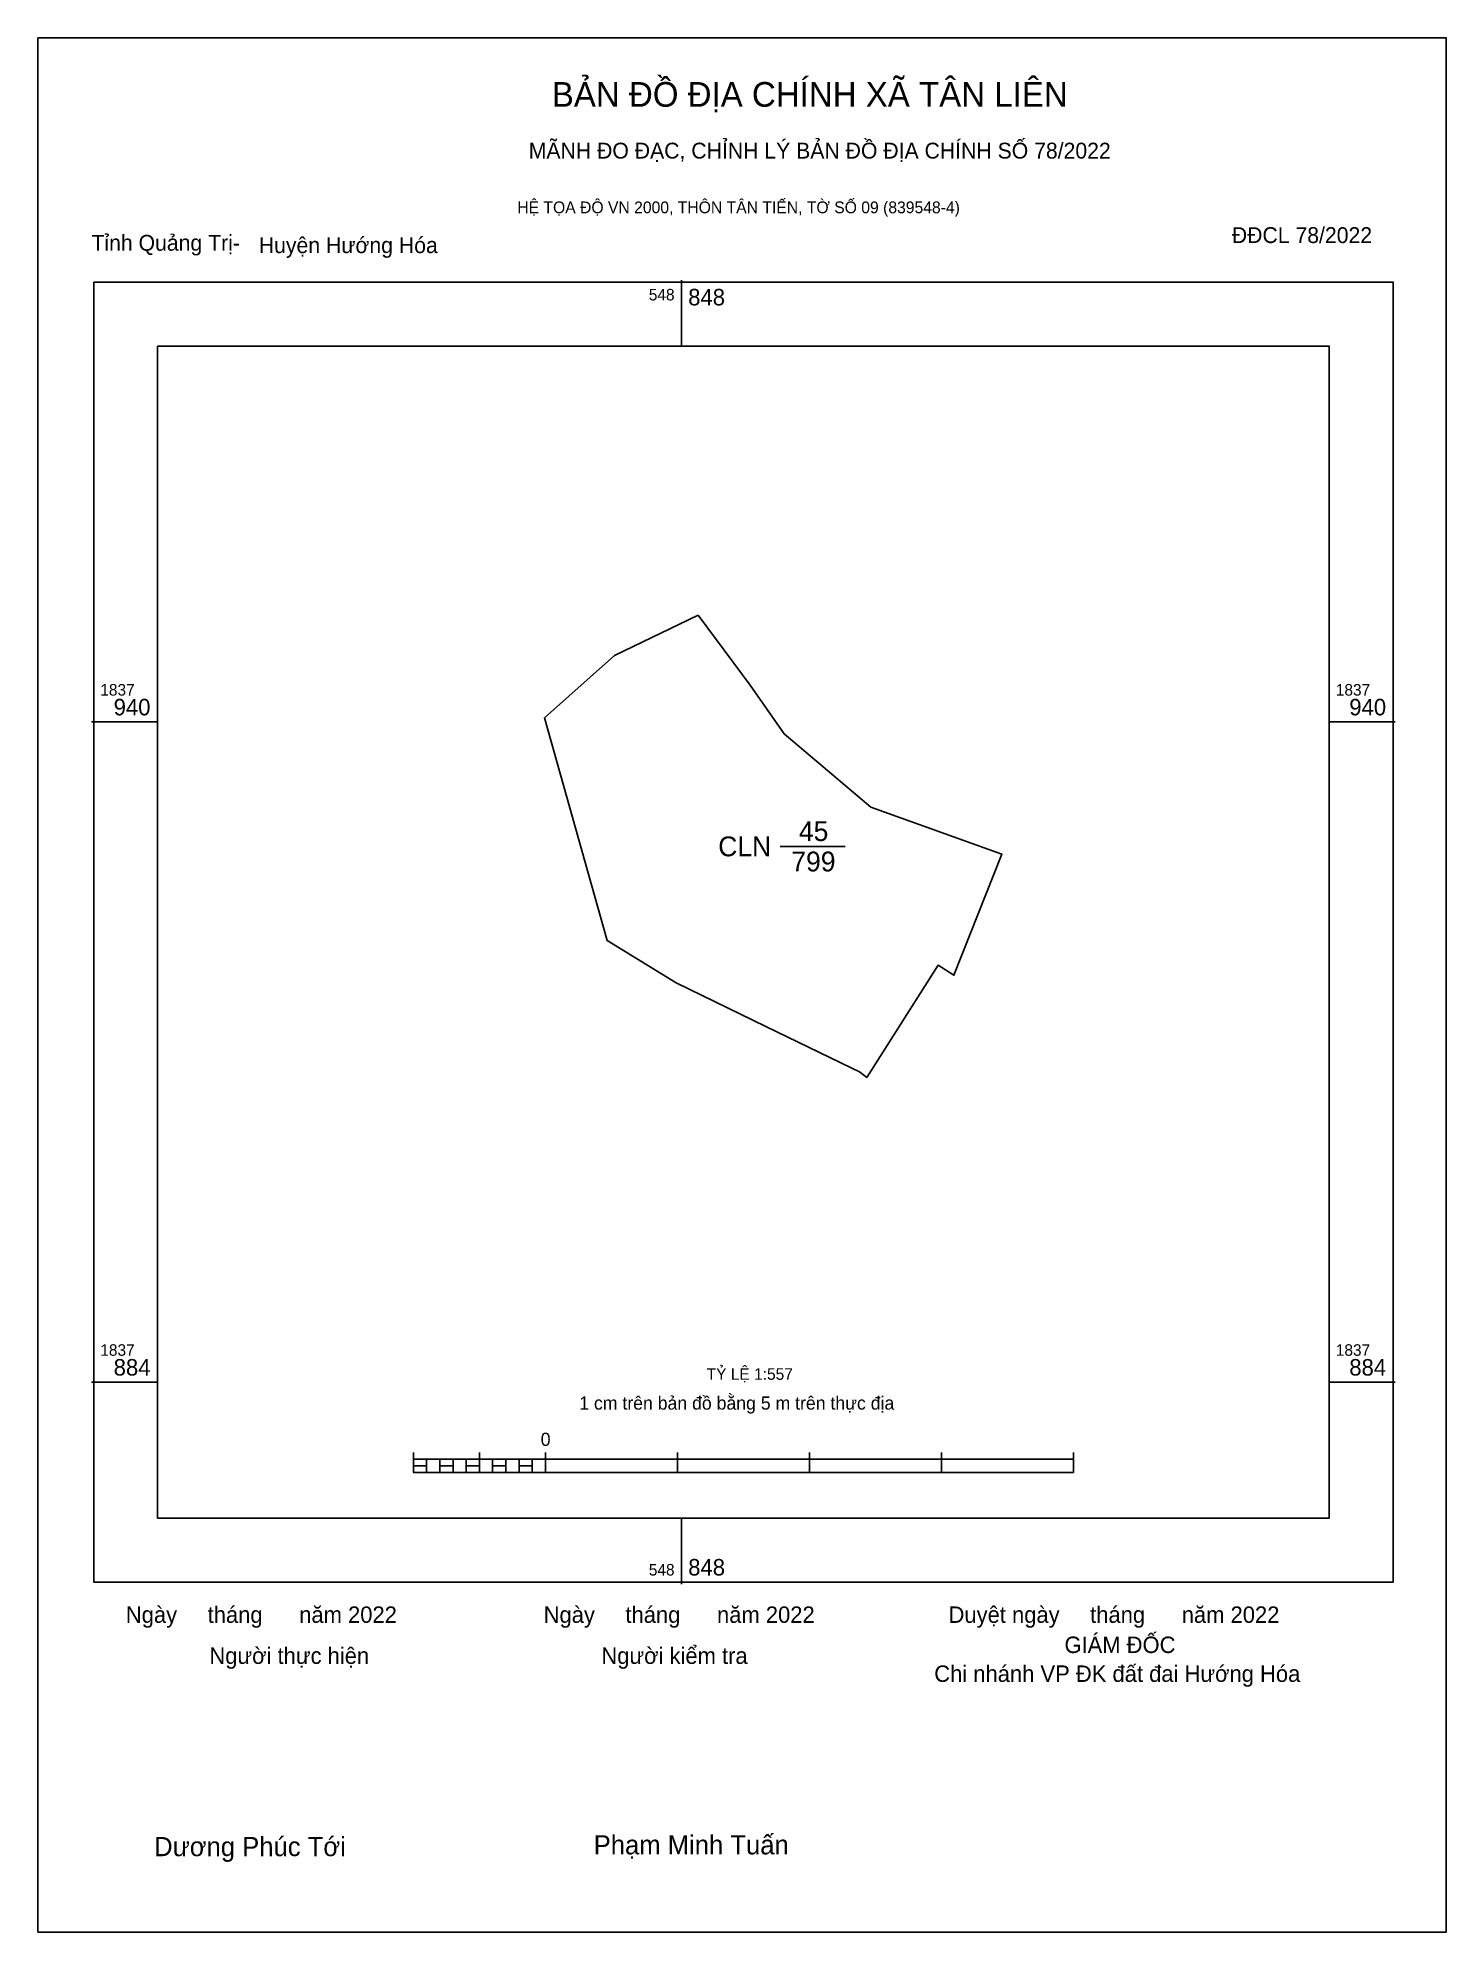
# Model space of a CAD drawing. Extents: x 548794 to 549246, y 1837758 to 1837998.
# Drawn here: x 548794.4 to 548913.4, y 1837838.1 to 1837998.2 of the extents above; entities outside this region: 1.
import ezdxf

# ---------------------------------------------------------------- set-up
doc = ezdxf.new("R2010")
doc.units = 0
for name, color, linetype in [('Level 10', 7, 'Continuous'), ('Level 13', 7, 'Continuous'), ('Level 15', 7, 'Continuous'), ('Level 6', 7, 'Continuous'), ('Level 62', 7, 'Continuous'), ('Level 63', 7, 'Continuous'), ('Level 9', 7, 'Continuous')]:
    doc.layers.add(name, color=color, linetype=linetype)

msp = doc.modelspace()

# ---------------------------------------------------------------- linework, layer by layer
at = {"layer": 'Level 10'}
msp.add_lwpolyline([(548850.2, 1837949.42), (548854.61, 1837943.5), (548857.47, 1837939.39), (548864.81, 1837933.2), (548875.88, 1837929.22), (548871.83, 1837919), (548870.49, 1837919.84), (548864.45, 1837910.36), (548863.84, 1837910.82), (548863.15, 1837911.16), (548855.92, 1837914.66), (548848.34, 1837918.34), (548842.51, 1837921.93), (548837.2, 1837940.76), (548843.12, 1837946.03)], close=True, dxfattribs=at)
at = {"layer": 'Level 15'}
msp.add_lwpolyline([(548794.38, 1837998.22), (548913.44, 1837998.22), (548913.44, 1837838.12), (548794.38, 1837838.12)], close=True, dxfattribs=at)
at = {"layer": 'Level 62'}
msp.add_lwpolyline([(548804.5, 1837972.16), (548903.56, 1837972.16), (548903.56, 1837873.11), (548804.5, 1837873.11)], close=True, dxfattribs=at)
at = {"layer": 'Level 63'}
for p, q in [((548848.8, 1837977.74), (548848.8, 1837972.16)), ((548798.92, 1837940.4), (548804.5, 1837940.4)), ((548903.56, 1837940.4), (548909.14, 1837940.4)), ((548798.92, 1837884.6), (548804.5, 1837884.6)), ((548903.56, 1837884.6), (548909.14, 1837884.6)), ((548826.13, 1837878.65), (548826.13, 1837876.97)), ((548826.13, 1837878.09), (548881.93, 1837878.09)), ((548827.25, 1837878.09), (548827.25, 1837876.97)), ((548828.36, 1837878.09), (548828.36, 1837876.97)), ((548829.48, 1837878.09), (548829.48, 1837876.97)), ((548830.59, 1837878.09), (548830.59, 1837876.97)), ((548831.71, 1837878.65), (548831.71, 1837876.97)), ((548831.71, 1837878.09), (548831.71, 1837876.97)), ((548832.83, 1837878.09), (548832.83, 1837876.97)), ((548833.94, 1837878.09), (548833.94, 1837876.97)), ((548835.06, 1837878.09), (548835.06, 1837876.97)), ((548836.17, 1837878.09), (548836.17, 1837876.97)), ((548837.29, 1837878.65), (548837.29, 1837876.97)), ((548837.29, 1837878.09), (548837.29, 1837876.97)), ((548848.45, 1837878.65), (548848.45, 1837876.97)), ((548859.61, 1837878.65), (548859.61, 1837876.97)), ((548870.77, 1837878.65), (548870.77, 1837876.97)), ((548881.93, 1837878.65), (548881.93, 1837876.97)), ((548826.13, 1837876.97), (548881.93, 1837876.97)), ((548848.8, 1837873.11), (548848.8, 1837867.53))]:
    msp.add_line(p, q, dxfattribs=at)
for points in [[(548799.1, 1837977.56), (548908.96, 1837977.56), (548908.96, 1837867.7), (548799.1, 1837867.7)], [(548826.13, 1837877.53), (548827.25, 1837877.53), (548827.25, 1837876.97), (548826.13, 1837876.97)], [(548826.13, 1837877.53), (548827.25, 1837877.53), (548827.25, 1837876.97), (548826.13, 1837876.97)], [(548828.36, 1837877.53), (548829.48, 1837877.53), (548829.48, 1837876.97), (548828.36, 1837876.97)], [(548830.59, 1837877.53), (548831.71, 1837877.53), (548831.71, 1837876.97), (548830.59, 1837876.97)], [(548832.83, 1837877.53), (548833.94, 1837877.53), (548833.94, 1837876.97), (548832.83, 1837876.97)], [(548835.06, 1837877.53), (548836.17, 1837877.53), (548836.17, 1837876.97), (548835.06, 1837876.97)]]:
    msp.add_lwpolyline(points, close=True, dxfattribs=at)
at = {"layer": 'Level 9'}
msp.add_line((548857.14, 1837929.89), (548862.62, 1837929.89), dxfattribs=at)

# ---------------------------------------------------------------- texts
at = {"layer": 'Level 13'}
for s, p in [('CLN', (548851.9, 1837929.05)), ('45', (548858.72, 1837930.34)), ('799', (548858.08, 1837927.77))]:
    msp.add_text(s, height=1.674, dxfattribs=at).set_placement(p)
msp.add_text('CLN', height=2, rotation=332.5203, dxfattribs=at).set_placement((549240.8, 1837760.08))
at = {"layer": 'Level 6'}
msp.add_text('TỶ LỆ 1:557', height=0.9809, dxfattribs=at).set_placement((548850.92, 1837884.8))
at = {"layer": 'Level 63'}
for s, height, p in [('BẢN ĐỒ ĐỊA CHÍNH XÃ TÂN LIÊN', 2.089, (548837.83, 1837992.4)), ('MÃNH ĐO ĐẠC, CHỈNH LÝ BẢN ĐỒ ĐỊA CHÍNH SỐ 78/2022', 1.3404, (548835.88, 1837988.02)), ('HỆ TỌA ĐỘ VN 2000, THÔN TÂN TIẾN, TỜ SỐ 09 (839548-4)', 0.9923, (548834.91, 1837983.4)), ('548', 0.976, (548846.03, 1837976.03)), ('848', 1.395, (548849.36, 1837975.61)), ('1837', 0.976, (548799.66, 1837942.63)), ('1837', 0.976, (548904.11, 1837942.63)), ('940', 1.395, (548800.79, 1837940.96)), ('940', 1.395, (548905.25, 1837940.96)), ('1837', 0.976, (548799.66, 1837886.83)), ('1837', 0.976, (548904.11, 1837886.83)), ('884', 1.395, (548800.79, 1837885.16)), ('884', 1.395, (548905.25, 1837885.16)), ('1 cm trên bản đồ bằng 5 m trên thực địa', 1.116, (548840.15, 1837882.28)), ('0', 1.12, (548836.89, 1837879.21)), ('548', 0.976, (548846.03, 1837868.26)), ('848', 1.395, (548849.36, 1837868.26)), ('Ngày     tháng      năm 2022', 1.3885, (548801.82, 1837864.26)), ('Ngày     tháng      năm 2022', 1.3885, (548837.14, 1837864.26)), ('Duyệt ngày     tháng      năm 2022', 1.3885, (548871.37, 1837864.26)), ('GIÁM ĐỐC', 1.388, (548881.17, 1837861.71)), ('Người thực hiện', 1.3885, (548808.88, 1837860.79)), ('Người kiểm tra', 1.3885, (548842.02, 1837860.79)), ('Chi nhánh VP ĐK đất đai Hướng Hóa', 1.3885, (548870.16, 1837859.27)), ('Dương Phúc Tới', 1.6195, (548804.21, 1837844.54)), ('Phạm Minh Tuấn', 1.6195, (548841.37, 1837844.69))]:
    msp.add_text(s, height=height, dxfattribs=at).set_placement(p)
at = {"layer": 'Level 9'}
for s, p in [('ĐĐCL 78/2022', (548895.32, 1837980.88)), ('Tỉnh Quảng Trị-', (548798.91, 1837980.23)), ('Huyện Hướng Hóa', (548813.06, 1837980.03))]:
    msp.add_text(s, height=1.3404, dxfattribs=at).set_placement(p)

doc.saveas('drawing.dxf')
